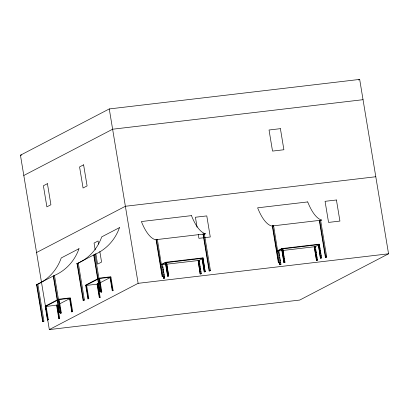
<?xml version="1.0" encoding="UTF-8"?>
<svg xmlns="http://www.w3.org/2000/svg" width="409" height="409" viewBox="0 0 409 409"><rect width="100%" height="100%" fill="white"/><g stroke="black" fill="none" stroke-linecap="round" stroke-linejoin="round"><path stroke-width="0.61" d="M45.588 307.036L20.45 155.2L109.264 108.942L359.68 79.412L388.55 253.8L299.736 300.058L49.32 329.588L47.454 318.314M23.809 175.481L112.623 129.218L363.039 99.689M358.55 80L359.68 79.412M36.565 252.532L125.379 206.274L375.794 176.744M36.59 284.93L36.933 284.751L42.976 321.254L42.633 321.428L36.59 284.93L37.843 284.332L43.937 321.137L42.633 321.428M53.262 276.249L53.599 276.07L59.642 312.568L59.3 312.747L53.262 276.249L54.515 275.646L60.609 312.456L59.3 312.747M77.066 263.851L77.408 263.672L83.451 300.17L83.109 300.349L77.066 263.851L78.318 263.248L84.412 300.058L83.109 300.349M93.733 255.165L94.075 254.986L100.118 291.489L99.776 291.663L93.733 255.165L94.99 254.567L101.084 291.372L99.776 291.663M37.5 284.506L37.843 284.332M54.172 275.824L54.515 275.646M77.976 263.427L78.318 263.248M94.648 254.746L94.99 254.567M47.47 319.971L47.807 319.792L45.593 306.407L46.135 306.346L48.349 319.726L47.47 319.971L45.184 306.183L57.398 299.823M97.874 278.744L85.66 285.104L87.94 298.887L88.825 298.647L86.606 285.262L86.069 285.324L88.283 298.708L87.94 298.887M57.684 300.109L45.251 306.586L57.459 305.007L59.673 318.391L59.336 318.57L58.794 318.631L56.58 305.252L57.459 305.007M98.16 279.03L85.726 285.502L97.593 284.107L99.034 283.355M69.561 298.488L69.898 298.309L72.117 311.694L71.774 311.873L69.561 298.488L70.097 298.427M97.393 283.989L97.056 284.168L99.269 297.553L100.149 297.312L97.935 283.928L97.393 283.989L99.612 297.374L99.269 297.553M59.658 303.861L70.44 298.248L58.574 299.649M100.133 282.783L110.026 277.629M110.573 277.343L110.916 277.164L99.05 278.565M60.246 311.99L60.45 313.207L61.33 312.967L59.111 299.582M101.805 291.883L100.921 292.128L101.805 291.883L99.586 278.503M61.33 312.967L60.45 313.207M161.294 264.485L165.502 262.292L203.063 257.864L205.154 271.75L204.193 271.862L201.974 258.478L203.063 257.864M58.794 318.631L59.673 318.391M112.593 290.615L110.374 277.23L110.031 277.409L112.25 290.789L113.129 290.548L110.849 276.765L98.983 278.166L101.263 291.949M163.171 275.84L163.574 278.268L164.73 278.059L162.516 264.674L198.922 260.456L202.394 258.652M60.788 313.028L58.507 299.245L70.374 297.844L72.654 311.632L71.774 311.873M113.129 290.548L112.25 290.789M49.32 329.588L138.135 283.33L388.55 253.8M162.143 276.51L163.447 276.213L162.143 276.51L156.049 239.7L157.404 239.715L163.574 278.268M167.593 276.177L168.748 275.968L166.529 262.583L168.554 276.065L167.593 276.177L165.379 262.793M198.15 260.472L200.175 273.953L201.33 273.744L199.117 260.359L198.15 260.472L200.175 273.953M204.193 271.862L205.349 271.648M209.142 270.962L210.446 270.671L204.403 234.173L203.048 234.158L209.142 270.962L210.446 270.671M320.436 258.156L318.412 244.669L320.436 258.156L321.592 257.941L319.306 244.158L281.745 248.585L277.537 250.778L277.604 251.177L281.811 248.989L319.373 244.556L319.889 248.917M279.413 262.128L279.817 264.562L280.973 264.347L278.759 250.968L315.354 246.647L317.379 260.134L316.418 260.247L314.204 246.862M278.381 262.798L279.69 262.506L278.381 262.798L272.292 225.988L273.647 226.008L279.817 264.562M281.622 249.086L283.836 262.471L284.991 262.256L282.772 248.871L283.488 254.449M283.836 262.471L284.991 262.256M318.637 244.94L315.165 246.75L315.365 247.966M316.418 260.247L317.573 260.032M325.385 257.256L326.689 256.964L320.646 220.466L319.291 220.446L325.385 257.256L326.689 256.964M20.45 155.2L21.718 155.052M203.048 234.158L204.403 234.173M272.292 225.988L273.647 226.008M203.13 258.268L165.568 262.696L161.55 264.787L162.516 264.674M277.793 251.08L278.759 250.968M320.625 258.053L321.592 257.941M163.769 278.171L164.73 278.059M200.369 273.856L201.33 273.744M280.012 264.465L280.973 264.347M100.118 291.489L101.084 291.372M88.283 298.708L88.825 298.647M99.612 297.374L100.149 297.312M83.451 300.17L84.412 300.058M45.184 306.183L46.437 306.034M59.642 312.568L60.609 312.456M72.117 311.694L72.654 311.632M47.807 319.792L48.349 319.726M42.976 321.254L43.937 321.137M326.142 255.896L326.346 257.143M319.685 220.579L325.728 257.077M320.089 250.134L320.293 251.346M320.492 252.563L320.692 253.779M320.896 254.996L321.096 256.213M315.569 249.183L315.768 250.4M315.973 251.617L316.172 252.834M316.372 254.05L316.576 255.267M316.776 256.484L316.98 257.701M317.179 258.917L317.379 260.134M314.393 246.765L316.607 260.144M283.693 255.666L283.892 256.883M284.091 258.099L284.296 259.316M284.495 260.533L284.797 262.358M281.745 248.585L284.025 262.368M278.769 252.281L278.969 253.498M279.168 254.715L279.373 255.932M279.572 257.149L279.776 258.365M279.976 259.582L280.175 260.799M280.38 262.016L280.579 263.232M272.68 226.121L278.723 262.619M203.442 234.285L209.485 270.789M203.043 258.974L204.551 268.099M204.751 269.316L205.154 271.75M197.061 227.164L195.42 217.24L206.785 215.901L210.277 236.99L198.912 238.329L198.293 234.608M202.169 258.381L204.382 271.76M199.025 261.065L199.224 262.281M199.428 263.498L199.628 264.715M199.827 265.932L200.032 267.149M200.231 268.365L200.436 269.582M200.635 270.799L200.834 272.016M165.502 262.292L167.782 276.08M162.624 266.602L162.828 267.813M163.027 269.03L163.232 270.247M163.431 271.464L163.631 272.68M163.835 273.897L164.035 275.114M164.239 276.331L164.438 277.547M156.437 239.827L162.48 276.331M109.264 108.942L138.135 283.33M98.6 244.076L98.083 240.973L94.055 243.074L95.185 249.899M99.832 251.52L101.575 262.062L97.547 264.163L95.798 253.621M100.42 289.086L100.619 290.303M97.526 283.703L97.593 284.107M99.607 296.269L99.806 297.486M58.231 299.823L58.436 301.039M56.917 305.073L59.136 318.453M45.793 308.289L46.002 309.541M46.207 310.794L46.416 312.047M46.621 313.299L46.83 314.552M47.04 315.804L47.245 317.062M47.424 183.661L43.395 185.763L46.887 206.852L50.915 204.751L47.424 183.661M83.6 164.822L79.571 166.918L83.058 188.007L87.091 185.911L83.6 164.822M79.003 248.698L61.243 257.951A50.977 47.321 62.5 0 1 36.243 284.889L54.008 275.64A50.977 47.321 62.5 0 0 79.003 248.698M119.479 227.619L101.718 236.872A50.977 47.321 62.5 0 1 76.718 263.81L94.479 254.556A50.977 47.321 62.5 0 0 119.479 227.619M280.405 128.661L269.04 130.001L272.527 151.09L283.892 149.75L280.405 128.661M191.463 215.63L141.381 221.54A50.977 17.884 83.3 0 0 155.522 239.73L205.604 233.825A50.977 17.884 83.3 0 1 191.463 215.63M307.706 201.923L257.624 207.828A50.977 17.884 83.3 0 0 271.765 226.024L321.847 220.114A50.977 17.884 83.3 0 1 307.706 201.923M336.428 199.986L325.063 201.325L328.555 222.414L339.92 221.075L336.428 199.986"/></g></svg>
